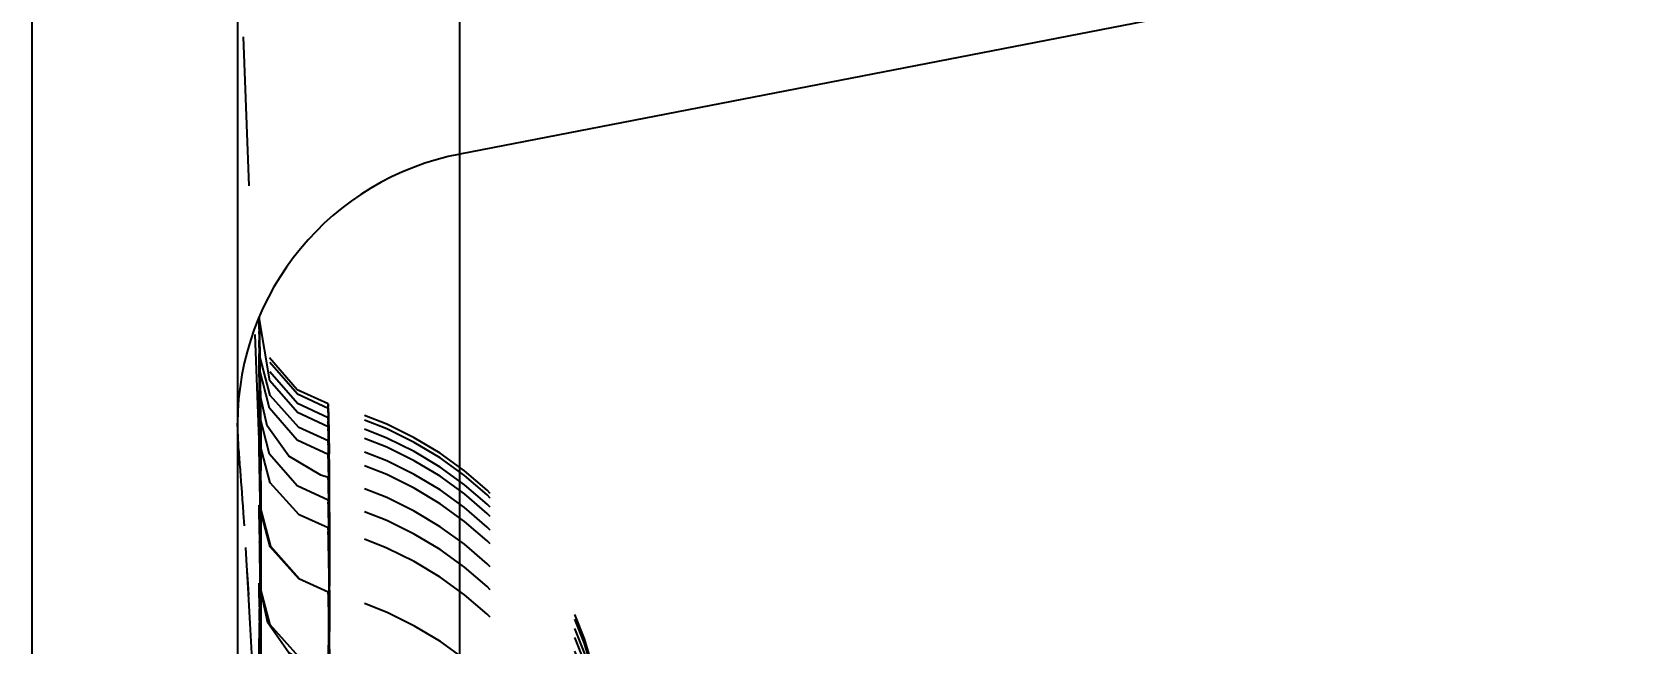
# Model space of a CAD drawing. Header units: millimetres. Extents: x 1147 to 12155, y -6137 to -4403.
# Drawn here: x 4469.75 to 4487.44, y -5127.84 to -5121.14 of the extents above; entities that cross this region are included whole.
import ezdxf

# ---------------------------------------------------------------- set-up
doc = ezdxf.new("R2010")
doc.units = ezdxf.units.MM
doc.header["$LTSCALE"] = 16.335
doc.header["$PDMODE"] = 3
doc.header["$PDSIZE"] = 0.3125
doc.linetypes.add('HIDDEN', pattern=[0.2, 0.1, -0.1])
doc.layers.get('0').update_dxf_attribs({"linetype": 'CONTINUOUS'})
doc.layers.get('Defpoints').update_dxf_attribs({"linetype": 'CONTINUOUS'})
doc.layers.add('DEFAULT_2', color=8, linetype='HIDDEN')
doc.styles.get("Standard").update_dxf_attribs({"font": 'txt', "width": 0.8})
doc.dimstyles.new('STANDARD$0', dxfattribs={"dimscale": 2, "dimtxt": 3, "dimasz": 3, "dimexe": 1.25, "dimexo": 0.625, "dimgap": 0.5, "dimtad": 0, "dimdsep": 46, "dimlunit": 6, "dimtxsty": 'Standard', "dimblk": 'CLOSEDBLANK', "dimcen": 0, "dimclrt": 2, "dimazin": 2, "dimtfac": 2, "dimtmove": 1, "dimatfit": 3, "dimfxl": 0, "dimtolj": 1, "dimtzin": 0, "dimarcsym": 0})

# ---------------------------------------------------------------- blocks, each defined once
blk = doc.blocks.new('*D690')
at = {"color": 4, "lineweight": -2}
for p, q in [((4469.746, -5145.72), (4469.746, -4954.585)), ((4479.746, -4954.71), (4509.486, -4954.71)), ((4566.578, -4954.71), (4545.486, -4954.71)), ((4576.578, -5023.709), (4576.578, -4954.585))]:
    blk.add_line(p, q, dxfattribs=at)
at = {"color": 4}
for points in [[(4479.746, -4953.043), (4479.746, -4956.377), (4469.746, -4954.71)], [(4566.578, -4953.043), (4566.578, -4956.377), (4576.578, -4954.71)]]:
    blk.add_solid(points, dxfattribs=at)
at = {"layer": 'Defpoints', "color": 0}
for p in [(4469.746, -4954.71), (4576.578, -5023.772), (4469.746, -5145.782)]:
    blk.add_point(p, dxfattribs=at)
at = {"color": 6, "insert": (4527.486, -4954.71), "char_height": 10, "attachment_point": 5}
blk.add_mtext('\\A1;106.83', dxfattribs=at)

msp = doc.modelspace()

# ---------------------------------------------------------------- linework, layer by layer
at = {"color": 7, "linetype": 'Continuous'}
for p, q in [((4474.44, -5400.96), (4474.44, -5116.583)), ((4496.33, -5118.23), (4474.44, -5122.472)), ((4471.999, -5119.544), (4471.999, -5397.999))]:
    msp.add_line(p, q, dxfattribs=at)
msp.add_arc((4475.009, -5125.428), 3.01, 100.8902, 179.9363, dxfattribs=at)
at = {"layer": 'DEFAULT_2', "color": 8, "linetype": 'HIDDEN'}
for p, q in [((4472.256, -5126.084), (4471.999, -5119.544)), ((4472.352, -5124.959), (4472.235, -5124.266)), ((4472.239, -5124.427), (4472.235, -5124.266)), ((4472.235, -5124.266), (4472.236, -5124.319)), ((4472.236, -5124.319), (4472.244, -5124.725)), ((4472.239, -5124.468), (4472.236, -5124.319)), ((4472.238, -5124.486), (4472.236, -5124.413)), ((4472.24, -5124.676), (4472.236, -5124.517)), ((4472.237, -5124.736), (4472.236, -5124.664)), ((4472.247, -5125.31), (4472.237, -5124.736)), ((4472.245, -5124.744), (4472.243, -5124.666)), ((4472.239, -5125.028), (4472.236, -5124.818)), ((4472.235, -5125.066), (4472.238, -5125.14)), ((4472.237, -5125.139), (4472.235, -5125.066)), ((4472.246, -5125.713), (4472.237, -5125.139)), ((4472.248, -5125.064), (4472.247, -5124.994)), ((4472.247, -5125.061), (4472.249, -5125.186)), ((4472.249, -5125.116), (4472.248, -5125.064)), ((4472.251, -5125.253), (4472.249, -5125.116)), ((4472.236, -5125.32), (4472.243, -5125.605)), ((4472.237, -5125.369), (4472.236, -5125.32)), ((4472.248, -5125.319), (4472.249, -5125.358)), ((4472.249, -5125.186), (4472.25, -5125.228)), ((4472.25, -5125.228), (4472.25, -5125.271)), ((4472.25, -5125.271), (4472.251, -5125.316)), ((4472.251, -5125.316), (4472.251, -5125.364)), ((4472.994, -5125.213), (4472.995, -5125.248)), ((4472.009, -5125.66), (4471.999, -5125.424)), ((4472.24, -5125.528), (4472.237, -5125.369)), ((4472.249, -5125.358), (4472.249, -5125.401)), ((4472.249, -5125.401), (4472.25, -5125.441)), ((4472.25, -5125.441), (4472.251, -5125.573)), ((4472.251, -5125.364), (4472.252, -5125.408)), ((4472.252, -5125.408), (4472.253, -5125.539)), ((4472.994, -5125.364), (4472.995, -5125.4)), ((4472.235, -5125.619), (4472.238, -5125.692)), ((4472.236, -5125.693), (4472.235, -5125.619)), ((4472.246, -5126.273), (4472.236, -5125.693)), ((4472.251, -5125.573), (4472.253, -5125.716)), ((4472.253, -5125.539), (4472.253, -5125.593)), ((4472.253, -5125.593), (4472.254, -5125.711)), ((4472.254, -5125.597), (4472.255, -5125.69)), ((4472.255, -5125.69), (4472.255, -5125.765)), ((4472.994, -5125.616), (4472.995, -5125.65)), ((4472.248, -5125.715), (4472.249, -5125.759)), ((4472.255, -5125.83), (4472.255, -5125.748)), ((4473.004, -5125.722), (4473.004, -5125.759)), ((4472.252, -5125.975), (4472.252, -5126.032)), ((4472.252, -5126.032), (4472.253, -5126.093)), ((4472.256, -5126.103), (4472.256, -5126.039)), ((4472.256, -5126.168), (4472.256, -5126.049)), ((4472.994, -5126.018), (4472.995, -5126.078)), ((4472.048, -5126.181), (4472.042, -5126.097)), ((4472.054, -5126.265), (4472.048, -5126.181)), ((4472.253, -5126.093), (4472.254, -5126.198)), ((4472.255, -5126.151), (4472.254, -5126.059)), ((4472.254, -5126.198), (4472.254, -5126.306)), ((4472.255, -5126.059), (4472.255, -5126.108)), ((4472.255, -5126.108), (4472.256, -5126.255)), ((4472.255, -5126.256), (4472.255, -5126.151)), ((4472.256, -5126.056), (4472.256, -5126.109)), ((4472.256, -5126.083), (4472.256, -5126.156)), ((4472.256, -5189.327), (4472.256, -5126.103)), ((4472.256, -5126.185), (4472.256, -5126.103)), ((4472.256, -5126.109), (4472.256, -5126.188)), ((4472.256, -5126.146), (4472.256, -5126.243)), ((4472.256, -5126.156), (4472.256, -5126.252)), ((4472.256, -5126.252), (4472.256, -5126.168)), ((4472.256, -5126.269), (4472.256, -5126.185)), ((4472.256, -5126.188), (4472.256, -5126.252)), ((4472.995, -5126.078), (4472.999, -5126.254)), ((4473.004, -5126.223), (4473.005, -5126.261)), ((4472.059, -5126.335), (4472.054, -5126.265)), ((4472.064, -5126.411), (4472.059, -5126.335)), ((4472.235, -5126.323), (4472.238, -5126.398)), ((4472.236, -5126.395), (4472.235, -5126.323)), ((4472.242, -5126.726), (4472.236, -5126.395)), ((4472.248, -5126.526), (4472.244, -5126.32)), ((4472.249, -5126.457), (4472.246, -5126.273)), ((4472.249, -5126.27), (4472.25, -5126.339)), ((4472.25, -5126.339), (4472.25, -5126.374)), ((4472.254, -5126.306), (4472.255, -5126.351)), ((4472.255, -5126.255), (4472.256, -5126.304)), ((4472.256, -5126.308), (4472.255, -5126.256)), ((4472.255, -5126.356), (4472.256, -5126.256)), ((4472.255, -5126.352), (4472.256, -5126.269)), ((4472.255, -5126.351), (4472.255, -5126.447)), ((4472.255, -5126.453), (4472.255, -5126.352)), ((4472.255, -5126.469), (4472.255, -5126.356)), ((4472.256, -5126.387), (4472.255, -5126.536)), ((4472.255, -5126.506), (4472.256, -5126.4)), ((4472.256, -5126.243), (4472.256, -5126.387)), ((4472.256, -5126.305), (4472.256, -5126.245)), ((4472.256, -5126.252), (4472.256, -5126.346)), ((4472.256, -5126.337), (4472.256, -5126.252)), ((4472.256, -5126.255), (4472.256, -5126.307)), ((4472.256, -5126.267), (4472.256, -5126.355)), ((4472.256, -5126.447), (4472.256, -5126.305)), ((4472.256, -5126.307), (4472.256, -5126.399)), ((4472.256, -5126.394), (4472.256, -5126.308)), ((4472.256, -5126.4), (4472.256, -5126.337)), ((4472.256, -5126.346), (4472.256, -5126.475)), ((4472.256, -5126.355), (4472.256, -5126.428)), ((4472.256, -5126.549), (4472.256, -5126.394)), ((4472.256, -5126.399), (4472.256, -5126.492)), ((4472.074, -5126.548), (4472.064, -5126.411)), ((4472.252, -5126.53), (4472.253, -5126.618)), ((4472.254, -5126.505), (4472.254, -5126.444)), ((4472.254, -5126.573), (4472.255, -5126.453)), ((4472.254, -5126.583), (4472.255, -5126.469)), ((4472.255, -5126.572), (4472.254, -5126.505)), ((4472.255, -5126.518), (4472.254, -5126.624)), ((4472.255, -5126.43), (4472.255, -5126.518)), ((4472.255, -5126.447), (4472.255, -5126.53)), ((4472.255, -5126.555), (4472.256, -5126.447)), ((4472.256, -5126.475), (4472.255, -5126.626)), ((4472.256, -5126.525), (4472.255, -5126.599)), ((4472.255, -5126.53), (4472.256, -5126.638)), ((4472.255, -5126.536), (4472.255, -5126.589)), ((4472.255, -5126.614), (4472.255, -5126.555)), ((4472.256, -5126.559), (4472.255, -5126.685)), ((4472.255, -5126.65), (4472.255, -5126.572)), ((4472.256, -5126.428), (4472.256, -5126.525)), ((4472.256, -5126.492), (4472.256, -5126.559)), ((4472.256, -5126.536), (4472.256, -5126.654)), ((4472.256, -5126.613), (4472.256, -5126.549)), ((4472.994, -5126.571), (4472.995, -5126.61)), ((4472.252, -5126.783), (4472.251, -5126.702)), ((4472.253, -5126.618), (4472.253, -5126.682)), ((4472.253, -5126.791), (4472.254, -5126.678)), ((4472.253, -5126.682), (4472.254, -5126.725)), ((4472.254, -5126.707), (4472.253, -5126.866)), ((4472.255, -5126.589), (4472.254, -5126.707)), ((4472.255, -5126.697), (4472.254, -5126.819)), ((4472.254, -5126.725), (4472.254, -5126.821)), ((4472.255, -5126.699), (4472.255, -5126.614)), ((4472.255, -5126.626), (4472.255, -5126.697)), ((4472.255, -5126.701), (4472.255, -5126.65)), ((4472.256, -5126.654), (4472.255, -5126.799)), ((4472.255, -5126.812), (4472.256, -5126.684)), ((4472.255, -5126.685), (4472.255, -5126.768)), ((4472.256, -5126.791), (4472.255, -5126.701)), ((4472.256, -5126.684), (4472.256, -5126.613)), ((4472.256, -5126.638), (4472.256, -5126.699)), ((4472.256, -5126.699), (4472.256, -5126.777)), ((4472.256, -5126.791), (4472.256, -5126.714)), ((4472.102, -5126.987), (4472.089, -5126.788)), ((4472.248, -5126.914), (4472.249, -5126.979)), ((4472.252, -5126.857), (4472.251, -5126.94)), ((4472.253, -5126.826), (4472.252, -5126.783)), ((4472.253, -5126.866), (4472.252, -5126.92)), ((4472.254, -5126.819), (4472.253, -5126.882)), ((4472.253, -5126.927), (4472.253, -5126.826)), ((4472.253, -5126.882), (4472.253, -5126.988)), ((4472.254, -5127.033), (4472.253, -5126.927)), ((4472.254, -5126.821), (4472.255, -5126.961)), ((4472.255, -5126.854), (4472.254, -5126.94)), ((4472.255, -5126.768), (4472.255, -5126.854)), ((4472.255, -5126.95), (4472.255, -5126.812)), ((4472.256, -5126.777), (4472.256, -5126.831)), ((4472.256, -5126.899), (4472.256, -5126.791)), ((4472.256, -5126.831), (4472.256, -5126.956)), ((4472.256, -5126.954), (4472.256, -5126.899)), ((4472.114, -5127.186), (4472.102, -5126.987)), ((4472.247, -5127.043), (4472.246, -5126.97)), ((4472.248, -5127.135), (4472.247, -5127.043)), ((4472.249, -5126.979), (4472.25, -5127.052)), ((4472.25, -5127.06), (4472.249, -5127.144)), ((4472.251, -5126.94), (4472.25, -5127.06)), ((4472.25, -5127.052), (4472.252, -5127.184)), ((4472.253, -5127.088), (4472.251, -5127.245)), ((4472.253, -5126.988), (4472.252, -5127.088)), ((4472.254, -5126.94), (4472.253, -5127.038)), ((4472.254, -5126.97), (4472.253, -5127.088)), ((4472.254, -5127.07), (4472.253, -5127.147)), ((4472.254, -5127.072), (4472.255, -5126.95)), ((4472.255, -5126.962), (4472.254, -5127.07)), ((4472.255, -5127.201), (4472.254, -5127.033)), ((4472.255, -5127.034), (4472.256, -5126.954)), ((4472.256, -5126.956), (4472.255, -5127.052)), ((4472.255, -5127.14), (4472.255, -5127.034)), ((4472.255, -5127.052), (4472.255, -5127.153)), ((4472.256, -5126.976), (4472.256, -5127.126)), ((4472.256, -5127.082), (4472.256, -5126.993)), ((4472.256, -5127.194), (4472.256, -5127.082)), ((4472.121, -5127.311), (4472.114, -5127.186)), ((4472.236, -5127.177), (4472.238, -5127.253)), ((4472.236, -5127.249), (4472.236, -5127.177)), ((4472.239, -5127.438), (4472.236, -5127.249)), ((4472.249, -5127.528), (4472.246, -5127.223)), ((4472.246, -5127.376), (4472.248, -5127.242)), ((4472.249, -5127.144), (4472.247, -5127.249)), ((4472.249, -5127.193), (4472.248, -5127.135)), ((4472.25, -5127.311), (4472.249, -5127.193)), ((4472.251, -5127.245), (4472.25, -5127.319)), ((4472.252, -5127.184), (4472.252, -5127.258)), ((4472.253, -5127.246), (4472.252, -5127.356)), ((4472.252, -5127.379), (4472.253, -5127.268)), ((4472.253, -5127.147), (4472.253, -5127.246)), ((4472.253, -5127.16), (4472.254, -5127.216)), ((4472.253, -5127.401), (4472.254, -5127.237)), ((4472.254, -5127.237), (4472.255, -5127.14)), ((4472.256, -5127.126), (4472.255, -5127.276)), ((4472.255, -5127.153), (4472.255, -5127.232)), ((4472.255, -5127.25), (4472.256, -5127.194)), ((4472.255, -5127.27), (4472.255, -5127.201)), ((4472.255, -5127.344), (4472.255, -5127.25)), ((4472.256, -5127.358), (4472.255, -5127.27)), ((4472.255, -5127.276), (4472.255, -5127.36)), ((4472.256, -5127.118), (4472.256, -5127.21)), ((4472.256, -5127.21), (4472.256, -5127.303)), ((4472.256, -5127.297), (4472.256, -5127.217)), ((4472.994, -5127.275), (4472.994, -5127.31)), ((4472.241, -5127.515), (4472.24, -5127.46)), ((4472.241, -5127.378), (4472.242, -5127.422)), ((4472.242, -5127.422), (4472.243, -5127.46)), ((4472.243, -5127.46), (4472.244, -5127.53)), ((4472.25, -5127.319), (4472.249, -5127.379)), ((4472.251, -5127.4), (4472.25, -5127.311)), ((4472.251, -5127.443), (4472.252, -5127.379)), ((4472.252, -5127.544), (4472.251, -5127.4)), ((4472.252, -5127.473), (4472.253, -5127.401)), ((4472.253, -5127.396), (4472.253, -5127.465)), ((4472.255, -5127.36), (4472.254, -5127.474)), ((4472.254, -5127.414), (4472.255, -5127.532)), ((4472.255, -5127.55), (4472.256, -5127.452)), ((4472.256, -5127.452), (4472.256, -5127.297)), ((4472.994, -5127.31), (4473.002, -5127.707)), ((4472.242, -5127.635), (4472.24, -5127.76)), ((4472.241, -5127.57), (4472.241, -5127.515)), ((4472.242, -5127.615), (4472.241, -5127.57)), ((4472.241, -5127.712), (4472.243, -5127.599)), ((4472.243, -5127.676), (4472.242, -5127.615)), ((4472.243, -5127.599), (4472.245, -5127.47)), ((4472.245, -5127.596), (4472.243, -5127.676)), ((4472.244, -5127.53), (4472.245, -5127.562)), ((4472.253, -5127.589), (4472.252, -5127.544)), ((4472.254, -5127.569), (4472.252, -5127.696)), ((4472.253, -5127.663), (4472.253, -5127.589)), ((4472.254, -5127.474), (4472.254, -5127.569)), ((4472.254, -5127.746), (4472.255, -5127.632)), ((4472.256, -5127.485), (4472.255, -5127.549)), ((4472.255, -5127.549), (4472.255, -5127.646)), ((4472.255, -5127.632), (4472.255, -5127.55)), ((4472.256, -5127.683), (4472.256, -5127.577)), ((4472.256, -5127.693), (4472.256, -5127.584)), ((4472.238, -5127.821), (4472.236, -5127.916)), ((4472.238, -5127.849), (4472.241, -5127.712)), ((4472.24, -5127.76), (4472.238, -5127.849)), ((4472.244, -5127.783), (4472.242, -5127.861)), ((4472.245, -5127.824), (4472.243, -5127.676)), ((4472.252, -5127.696), (4472.251, -5127.832)), ((4472.254, -5127.829), (4472.253, -5127.663)), ((4472.254, -5127.822), (4472.254, -5127.746)), ((4472.255, -5127.748), (4472.254, -5127.814)), ((4472.255, -5127.646), (4472.255, -5127.748)), ((4472.255, -5127.826), (4472.256, -5127.683)), ((4472.255, -5127.835), (4472.256, -5127.693)), ((4472.255, -5127.739), (4472.256, -5127.842)), ((4473.001, -5127.784), (4472.999, -5127.876)), ((4473.001, -5127.734), (4473, -5127.836)), ((4472.246, -5127.863), (4472.245, -5127.824)), ((4472.249, -5127.834), (4472.25, -5127.895)), ((4472.255, -5127.887), (4472.254, -5127.829)), ((4472.255, -5127.969), (4472.255, -5127.826)), ((4472.255, -5127.986), (4472.255, -5127.835)), ((4472.256, -5127.842), (4472.256, -5127.899))]:
    msp.add_line(p, q, dxfattribs=at)
for points in [[(4472.994, -5125.616), (4472.673, -5125.471), (4472.357, -5125.12), (4472.236, -5124.664)], [(4472.994, -5125.213), (4472.655, -5125.057), (4472.351, -5124.708)], [(4472.994, -5125.264), (4472.656, -5125.107), (4472.352, -5124.758)], [(4472.994, -5125.767), (4472.655, -5125.609), (4472.351, -5125.26), (4472.236, -5124.818)], [(4472.994, -5125.364), (4472.656, -5125.207), (4472.352, -5124.859)], [(4472.994, -5125.465), (4472.656, -5125.308), (4472.352, -5124.959)], [(4472.994, -5126.018), (4472.912, -5125.993), (4472.561, -5125.784), (4472.323, -5125.454), (4472.235, -5125.066)], [(4472.995, -5126.269), (4472.655, -5126.111), (4472.351, -5125.762), (4472.236, -5125.32)], [(4472.994, -5126.571), (4472.674, -5126.427), (4472.357, -5126.077), (4472.235, -5125.62)], [(4472.994, -5127.275), (4472.673, -5127.13), (4472.357, -5126.78), (4472.235, -5126.323)], [(4472.678, -5127.13), (4472.363, -5126.777), (4472.244, -5126.32)], [(4472.994, -5128.129), (4472.673, -5127.985), (4472.357, -5127.634), (4472.236, -5127.177)], [(4473.003, -5128.182), (4472.903, -5128.151), (4472.563, -5127.94), (4472.332, -5127.614), (4472.246, -5127.223)]]:
    msp.add_lwpolyline(points, dxfattribs=at)
for centre, radius, start, end in [((4388.343, -5126.152), 83.913, 1.01463, 1.17806), ((4404.811, -5125.992), 67.444, 0.84798, 1.27937), ((4396.341, -5126.05), 75.914, 0.66819, 1.19394), ((4400.527, -5126.167), 71.728, 0.63178, 1.19091), ((4387.985, -5126.151), 84.271, 0.85446, 0.9695), ((4390.627, -5126.103), 81.629, 0.68323, 0.95353), ((4393.099, -5126.073), 79.156, 0.34416, 0.85376), ((4419.87, -5126.412), 52.383, 0.762, 1.3915), ((4379.306, -5126.798), 92.95, 0.67403, 1.09086), ((4389.034, -5126.124), 83.222, 0.52994, 0.6845), ((4392.834, -5126.1), 79.422, 0.00032, 0.67497), ((4380.87, -5126.628), 91.386, 0.68638, 0.82655), ((4394.031, -5126.165), 78.225, 0.30536, 0.66829), ((4472.007, -5129.112), 4.022, 0, 75.7949), ((4472.007, -5129.163), 4.022, 0, 75.7895), ((4439.844, -5126.136), 33.163, 0.8008, 1.5347), ((4394.156, -5126.246), 78.1, 0.0011, 0.63846), ((4391.484, -5126.103), 80.772, 0.04581, 0.53145), ((4472.007, -5129.263), 4.022, 0, 75.7859), ((4472.007, -5129.364), 4.022, 0, 75.7831), ((4436.496, -5126.328), 36.51, 0.7872, 1.4572), ((4392.256, -5131.946), 80, 0.0009, 4.50665), ((4392.296, -5131.944), 79.96, 4.19365, 4.50751), ((4424.442, -5126.891), 47.81, 0.7442, 1.437), ((4372.893, -5127.353), 99.363, 0.66338, 1.05278), ((4405.599, -5126.887), 66.656, 0.46382, 1.10227), ((4386.887, -5126.559), 85.369, 0.33557, 0.68835), ((4389.954, -5126.148), 82.302, 0.00143, 0.38626), ((4472.007, -5129.514), 4.022, 0, 75.7889), ((4432.261, -5126.652), 40.746, 0.853, 1.4095), ((4414.227, -5126.556), 58.783, 0.02145, 0.86158), ((4378.204, -5127.081), 94.052, 0.64952, 0.83352), ((4398.801, -5126.757), 73.455, 0.60973, 0.77811), ((4386.881, -5126.717), 85.375, 0.00211, 0.67988), ((4395.619, -5126.395), 76.637, 0.25137, 0.50793), ((4395.718, -5126.535), 76.538, 0.21, 0.52177), ((4390.181, -5126.25), 82.074, 0.13606, 0.37682), ((4391.255, -5126.081), 81.001, 359.99852, 0.22337), ((4394.118, -5126.165), 78.138, 0.0851, 0.24563), ((4472.007, -5129.665), 4.022, 0, 75.7887), ((4412.423, -5126.707), 60.587, 0.01795, 0.83262), ((4415.316, -5126.572), 57.694, 359.98836, 0.8081), ((4383.513, -5127.02), 88.743, 0.49172, 0.64918), ((4388.746, -5126.353), 83.51, 0.05929, 0.27877), ((4472.007, -5129.917), 4.022, 0, 75.7909), ((4411.676, -5126.983), 61.334, 0.10696, 0.87578), ((4417.495, -5126.73), 55.515, 359.9438, 0.8333), ((4391.816, -5126.084), 80.44, 357.70858, 0), ((4385.158, -5127.221), 87.097, 0.00237, 0.66983), ((4393.976, -5126.099), 78.28, 359.88512, 359.99956), ((4437.467, -5127.307), 34.783, 1.0894, 1.4974), ((4400.869, -5127.277), 71.386, 0.59961, 0.72458), ((4385.613, -5127.002), 86.643, 0.36924, 0.49142), ((4396.846, -5126.977), 75.41, 0.00035, 0.4781), ((4390.676, -5126.082), 81.58, 359.75567, 359.88032), ((4394.961, -5126.539), 77.295, 0.00171, 0.17394), ((4472.007, -5130.168), 4.022, 0, 75.7801), ((4421.3, -5127.248), 51.709, 0.7873, 1.102), ((4418.369, -5127.028), 54.641, 359.9413, 0.8049), ((4405.827, -5127.543), 66.429, 0.16427, 0.87754), ((4379.05, -5127.641), 93.206, 0.57729, 0.72755), ((4390.007, -5126.086), 82.249, 359.52181, 359.6611), ((4390.85, -5126.082), 81.406, 359.51313, 359.64781), ((4391.565, -5126.16), 80.691, 359.6318, 359.75371), ((4472.007, -5130.47), 4.022, 0, 75.7918), ((4398.443, -5126.598), 74.567, 359.12653, 0.0487), ((4411.065, -5127.395), 61.944, 0.43677, 0.79295), ((4352.221, -5128.715), 120.037, 0.83261, 0.94937), ((4415.978, -5127.746), 56.276, 0.8469, 1.12), ((4392.278, -5126.091), 79.978, 359.45115, 359.61855), ((4392.377, -5126.231), 79.879, 359.52891, 359.66424), ((4389.185, -5126.356), 83.071, 359.71506, 359.83257), ((4420.504, -5127.806), 52.504, 0.866, 1.3057), ((4399.27, -5126.601), 73.74, 359.08048, 0.01311), ((4397.577, -5126.746), 75.433, 359.13252, 0.04364), ((4420.372, -5127.485), 52.638, 359.8891, 0.8272), ((4389.514, -5126.083), 82.742, 359.197, 359.52218), ((4389.943, -5126.075), 82.313, 359.18906, 359.51334), ((4390.566, -5126.141), 81.69, 359.22652, 359.4532), ((4391.823, -5126.162), 80.433, 359.25574, 359.55244), ((4390.758, -5126.218), 81.498, 359.31265, 359.5289), ((4390.149, -5126.361), 82.107, 359.57488, 359.71515), ((4395.537, -5126.54), 76.718, 359.68523, 359.80672), ((4387.802, -5126.99), 84.454, 359.99797, 0.13506), ((4400.049, -5126.751), 72.961, 359.03126, 359.97396), ((4402.796, -5127.464), 70.214, 0.05061, 0.44128), ((4399.044, -5127.039), 73.966, 359.84238, 0.1319), ((4391.279, -5126.264), 80.977, 359.28584, 359.41682), ((4392.213, -5126.389), 80.043, 359.36987, 359.53531), ((4389.388, -5126.55), 82.868, 359.50377, 359.6389), ((4398.038, -5127.3), 74.218, 0.14069, 0.26193), ((4407.1, -5128.005), 65.91, 0.15416, 0.86253), ((4405.183, -5127.054), 67.827, 359.82935, 359.97444), ((4445.796, -5127.968), 26.452, 1.2798, 1.5494), ((4391.276, -5126.095), 80.979, 358.96085, 359.18954), ((4391.616, -5126.156), 80.64, 358.949, 359.22708), ((4390.604, -5126.217), 81.652, 359.06114, 359.31315), ((4393.287, -5126.181), 78.968, 359.06499, 359.25569), ((4393.036, -5126.286), 79.219, 359.05247, 359.2863), ((4392.885, -5126.397), 79.371, 359.17333, 359.37003), ((4401.316, -5127.96), 70.939, 0.44126, 0.56741), ((4392.917, -5126.765), 79.338, 359.54458, 359.66276), ((4383.114, -5127.854), 89.142, 359.9995, 0.4101), ((4399.958, -5127.035), 73.053, 359.01953, 359.82679), ((4472.007, -5131.174), 4.022, 0, 75.6901), ((4396.338, -5127.034), 76.672, 359.19725, 359.84464), ((4390.507, -5126.056), 81.75, 358.74789, 359.04514), ((4391.764, -5126.116), 80.492, 358.96828, 359.1034), ((4393.103, -5126.767), 79.153, 359.03036, 359.49524), ((4392.33, -5126.581), 79.926, 359.09158, 359.38177), ((4391.981, -5126.373), 80.275, 359.15, 359.28173), ((4391.387, -5126.507), 80.869, 359.25922, 359.39854), ((4388.208, -5126.993), 84.048, 359.62383, 359.76049), ((4397.017, -5127.301), 75.239, 359.85957, 359.99817), ((4398.085, -5127.576), 74.171, 359.99918, 0.17247), ((4386.481, -5127.58), 85.775, 359.99789, 0.14862), ((4395.882, -5127.477), 77.128, 359.64125, 0.05563), ((4393.986, -5126.144), 78.27, 358.73954, 358.96109), ((4390.236, -5126.347), 82.02, 358.77667, 359.14975), ((4393.946, -5126.156), 78.309, 358.7816, 358.96861), ((4392.472, -5126.248), 79.783, 358.81202, 359.06161), ((4391.475, -5126.739), 80.781, 359.00603, 359.47952), ((4394.158, -5126.415), 78.098, 358.99668, 359.17338), ((4391.203, -5126.505), 81.053, 359.06018, 359.25939), ((4418.016, -5128.562), 54.238, 0.9398, 1.0566), ((4375.781, -5128.652), 96.475, 0.00469, 0.66741), ((4389.062, -5126.998), 83.194, 359.51033, 359.62383), ((4399.569, -5127.972), 72.687, 0.18373, 0.34721), ((4401.501, -5127.49), 71.509, 358.95969, 359.92206), ((4392.445, -5126.274), 79.811, 358.86938, 358.99332), ((4393.31, -5127.286), 78.946, 359.01035, 359.61661), ((4410.969, -5128.677), 61.286, 0.78767, 0.93937), ((4391.767, -5127.024), 80.488, 359.13529, 359.51254), ((4404.797, -5128.738), 68.213, 0.1752, 0.86587), ((4422.03, -5128.213), 50.98, 359.6437, 0.5668), ((4392.189, -5126.521), 80.067, 358.86646, 359.06042), ((4390.662, -5127.24), 81.593, 359.01724, 359.5915), ((4391.889, -5126.941), 80.367, 359.14107, 359.36473), ((4405.333, -5126.714), 67.676, 358.35513, 359.04994), ((4396.081, -5128.062), 76.929, 359.93486, 0.17463)]:
    msp.add_arc(centre, radius, start, end, dxfattribs=at)
for points, knots in [([(4472.236, -5124.319), (4472.234, -5124.347), (4472.241, -5124.458), (4472.242, -5124.703), (4472.25, -5125.099), (4472.253, -5125.413), (4472.254, -5125.593)], [0, 0, 0, 0, 0.067056, 0.261222, 0.575481, 1, 1, 1, 1]), ([(4472.236, -5124.413), (4472.234, -5124.416), (4472.239, -5124.43), (4472.235, -5124.46), (4472.239, -5124.513), (4472.239, -5124.621), (4472.244, -5124.807), (4472.246, -5124.968), (4472.247, -5125.061)], [0, 0, 0, 0, 0.016072, 0.063891, 0.143461, 0.254519, 0.568407, 1, 1, 1, 1]), ([(4472.236, -5124.517), (4472.233, -5124.525), (4472.241, -5124.558), (4472.235, -5124.626), (4472.242, -5124.743), (4472.243, -5124.903), (4472.247, -5125.107), (4472.251, -5125.46), (4472.254, -5125.745), (4472.255, -5125.947)], [0, 0, 0, 0, 0.016644, 0.065951, 0.147284, 0.25988, 0.40295, 0.575186, 1, 1, 1, 1]), ([(4472.236, -5124.664), (4472.238, -5124.661), (4472.233, -5124.69), (4472.239, -5124.706), (4472.237, -5124.767), (4472.24, -5124.836), (4472.242, -5124.93), (4472.245, -5125.092), (4472.247, -5125.225), (4472.248, -5125.319)], [0, 0, 0, 0, 0.015664, 0.063193, 0.142583, 0.253581, 0.395524, 0.567709, 1, 1, 1, 1]), ([(4472.236, -5124.818), (4472.237, -5124.818), (4472.234, -5124.827), (4472.238, -5124.836), (4472.236, -5124.858), (4472.238, -5124.901), (4472.239, -5124.977), (4472.242, -5125.09), (4472.245, -5125.235), (4472.249, -5125.488), (4472.251, -5125.692), (4472.253, -5125.838)], [0, 0, 0, 0, 0.004051, 0.016207, 0.036421, 0.064639, 0.144881, 0.256518, 0.399038, 0.571341, 1, 1, 1, 1]), ([(4472.965, -5129.112), (4472.984, -5128.616), (4473.001, -5127.894), (4473.01, -5126.976), (4473.01, -5126.393), (4473.008, -5125.97), (4473.004, -5125.69), (4473.001, -5125.527), (4472.998, -5125.398), (4472.998, -5125.303), (4472.992, -5125.246), (4472.996, -5125.22), (4472.994, -5125.213)], [0, 0, 0, 0, 0.382284, 0.555168, 0.706608, 0.830294, 0.880522, 0.922491, 0.955811, 0.980095, 0.994954, 1, 1, 1, 1]), ([(4472.966, -5129.163), (4472.975, -5128.909), (4472.99, -5128.413), (4473.004, -5127.691), (4473.01, -5127.026), (4473.01, -5126.519), (4473.008, -5126.162), (4473.006, -5125.936), (4473.004, -5125.74), (4473.001, -5125.577), (4472.999, -5125.448), (4472.996, -5125.361), (4472.996, -5125.311), (4472.993, -5125.285), (4472.997, -5125.274), (4472.992, -5125.264), (4472.994, -5125.264)], [0, 0, 0, 0, 0.194925, 0.382304, 0.555192, 0.706635, 0.772221, 0.83032, 0.880546, 0.922511, 0.955827, 0.980107, 0.988736, 0.994961, 0.998731, 1, 1, 1, 1]), ([(4472.994, -5125.264), (4472.997, -5125.264), (4472.991, -5125.28), (4472.997, -5125.296), (4472.995, -5125.337), (4472.998, -5125.386), (4472.999, -5125.452), (4473.001, -5125.565), (4473.003, -5125.657), (4473.004, -5125.722)], [0, 0, 0, 0, 0.01653, 0.065602, 0.146438, 0.258266, 0.400309, 0.571795, 1, 1, 1, 1]), ([(4472.963, -5129.263), (4472.973, -5129.01), (4472.988, -5128.513), (4473.003, -5127.792), (4473.009, -5127.127), (4473.011, -5126.62), (4473.009, -5126.263), (4473.007, -5126.036), (4473.004, -5125.841), (4473.002, -5125.678), (4472.999, -5125.549), (4472.998, -5125.462), (4472.995, -5125.412), (4472.996, -5125.386), (4472.993, -5125.374), (4472.996, -5125.365), (4472.994, -5125.364)], [0, 0, 0, 0, 0.194877, 0.38222, 0.555088, 0.706528, 0.77212, 0.830229, 0.880469, 0.92245, 0.955783, 0.980079, 0.988717, 0.994948, 0.998726, 1, 1, 1, 1]), ([(4472.967, -5129.364), (4472.976, -5129.11), (4472.991, -5128.614), (4473.004, -5127.892), (4473.01, -5127.227), (4473.01, -5126.72), (4473.008, -5126.363), (4473.006, -5126.137), (4473.004, -5125.941), (4473.001, -5125.778), (4472.999, -5125.649), (4472.996, -5125.562), (4472.996, -5125.513), (4472.993, -5125.486), (4472.997, -5125.476), (4472.993, -5125.465), (4472.994, -5125.465)], [0, 0, 0, 0, 0.194934, 0.38232, 0.555214, 0.706659, 0.772244, 0.830343, 0.880567, 0.922529, 0.955842, 0.980117, 0.988744, 0.994966, 0.998734, 1, 1, 1, 1]), ([(4472.994, -5125.465), (4472.997, -5125.465), (4472.992, -5125.481), (4472.998, -5125.498), (4472.996, -5125.538), (4472.998, -5125.587), (4472.999, -5125.653), (4473.002, -5125.766), (4473.003, -5125.857), (4473.004, -5125.923)], [0, 0, 0, 0, 0.016553, 0.065639, 0.146483, 0.258312, 0.400351, 0.571828, 1, 1, 1, 1]), ([(4472.962, -5129.514), (4472.972, -5129.261), (4472.988, -5128.764), (4473.002, -5128.041), (4473.009, -5127.376), (4473.011, -5126.869), (4473.009, -5126.512), (4473.007, -5126.286), (4473.004, -5126.091), (4473.002, -5125.928), (4472.999, -5125.799), (4472.998, -5125.713), (4472.995, -5125.663), (4472.996, -5125.637), (4472.992, -5125.626), (4472.996, -5125.616), (4472.994, -5125.616)], [0, 0, 0, 0, 0.195224, 0.382748, 0.555663, 0.707046, 0.772578, 0.830613, 0.880769, 0.922666, 0.955919, 0.980148, 0.988759, 0.994969, 0.998732, 1, 1, 1, 1]), ([(4472.968, -5129.665), (4472.978, -5129.412), (4472.992, -5128.915), (4473.005, -5128.194), (4473.01, -5127.529), (4473.01, -5127.022), (4473.008, -5126.664), (4473.006, -5126.438), (4473.003, -5126.243), (4473.001, -5126.08), (4472.999, -5125.951), (4472.996, -5125.864), (4472.996, -5125.814), (4472.993, -5125.788), (4472.996, -5125.778), (4472.992, -5125.766), (4472.994, -5125.767)], [0, 0, 0, 0, 0.194934, 0.382323, 0.55522, 0.70667, 0.772257, 0.830357, 0.880582, 0.922544, 0.955855, 0.980128, 0.988753, 0.994972, 0.998738, 1, 1, 1, 1]), ([(4472.994, -5125.767), (4472.996, -5125.767), (4472.991, -5125.782), (4472.997, -5125.8), (4472.995, -5125.839), (4472.998, -5125.889), (4472.999, -5125.954), (4473.002, -5126.066), (4473.003, -5126.157), (4473.004, -5126.223)], [0, 0, 0, 0, 0.016599, 0.065714, 0.146572, 0.258401, 0.40043, 0.571887, 1, 1, 1, 1]), ([(4472.961, -5129.917), (4472.971, -5129.663), (4472.987, -5129.165), (4473.002, -5128.442), (4473.009, -5127.776), (4473.011, -5127.269), (4473.009, -5126.912), (4473.007, -5126.687), (4473.005, -5126.492), (4473.002, -5126.33), (4472.999, -5126.201), (4472.997, -5126.115), (4472.995, -5126.065), (4472.996, -5126.04), (4472.992, -5126.027), (4472.995, -5126.019), (4472.994, -5126.018)], [0, 0, 0, 0, 0.195552, 0.383278, 0.55627, 0.707608, 0.773072, 0.831018, 0.881073, 0.922867, 0.956029, 0.980187, 0.988772, 0.994968, 0.998726, 1, 1, 1, 1]), ([(4472.244, -5126.32), (4472.24, -5126.318), (4472.246, -5126.338), (4472.243, -5126.351), (4472.245, -5126.39), (4472.245, -5126.449), (4472.247, -5126.543), (4472.248, -5126.662), (4472.251, -5126.871), (4472.252, -5127.039), (4472.253, -5127.16)], [0, 0, 0, 0, 0.015972, 0.036097, 0.064271, 0.144441, 0.255841, 0.397829, 0.569761, 1, 1, 1, 1]), ([(4472.969, -5130.168), (4472.978, -5129.915), (4472.992, -5129.418), (4473.005, -5128.697), (4473.01, -5128.031), (4473.01, -5127.525), (4473.008, -5127.167), (4473.006, -5126.941), (4473.004, -5126.746), (4473.001, -5126.582), (4472.999, -5126.454), (4472.996, -5126.366), (4472.996, -5126.317), (4472.994, -5126.29), (4472.997, -5126.28), (4472.993, -5126.269), (4472.995, -5126.269)], [0, 0, 0, 0, 0.194943, 0.38234, 0.555242, 0.706694, 0.77228, 0.830379, 0.880601, 0.92256, 0.955868, 0.980137, 0.988759, 0.994977, 0.99874, 1, 1, 1, 1]), ([(4472.995, -5126.269), (4472.997, -5126.27), (4472.992, -5126.285), (4472.998, -5126.303), (4472.996, -5126.342), (4472.999, -5126.391), (4473, -5126.456), (4473.002, -5126.569), (4473.004, -5126.66), (4473.005, -5126.725)], [0, 0, 0, 0, 0.01662, 0.065748, 0.146613, 0.258443, 0.400468, 0.571916, 1, 1, 1, 1]), ([(4472.96, -5130.47), (4472.97, -5130.216), (4472.986, -5129.719), (4473.001, -5128.997), (4473.009, -5128.332), (4473.011, -5127.825), (4473.009, -5127.467), (4473.007, -5127.242), (4473.005, -5127.047), (4473.002, -5126.884), (4472.999, -5126.755), (4472.998, -5126.668), (4472.995, -5126.618), (4472.996, -5126.592), (4472.992, -5126.581), (4472.995, -5126.571), (4472.994, -5126.571)], [0, 0, 0, 0, 0.195196, 0.382705, 0.555612, 0.706994, 0.772527, 0.830565, 0.880725, 0.922627, 0.955888, 0.980125, 0.988741, 0.994957, 0.998726, 1, 1, 1, 1]), ([(4472.246, -5127.223), (4472.25, -5127.22), (4472.245, -5127.244), (4472.248, -5127.258), (4472.247, -5127.301), (4472.25, -5127.367), (4472.25, -5127.472), (4472.252, -5127.604), (4472.254, -5127.835), (4472.255, -5128.022), (4472.256, -5128.156)], [0, 0, 0, 0, 0.016043, 0.036166, 0.064286, 0.144302, 0.255662, 0.397923, 0.570259, 1, 1, 1, 1]), ([(4472.958, -5131.174), (4472.968, -5130.92), (4472.985, -5130.423), (4473, -5129.701), (4473.008, -5129.036), (4473.011, -5128.529), (4473.01, -5128.172), (4473.009, -5127.946), (4473.007, -5127.751), (4473.006, -5127.588), (4473.004, -5127.46), (4473.002, -5127.373), (4473.002, -5127.324), (4473, -5127.297), (4473.003, -5127.288), (4472.999, -5127.276), (4473.001, -5127.276)], [0, 0, 0, 0, 0.19531, 0.382894, 0.555843, 0.707232, 0.772756, 0.830776, 0.880912, 0.922783, 0.956008, 0.980207, 0.988802, 0.994998, 0.998747, 1, 1, 1, 1]), ([(4472.959, -5131.174), (4472.969, -5130.92), (4472.985, -5130.423), (4473.001, -5129.701), (4473.009, -5129.035), (4473.011, -5128.529), (4473.009, -5128.171), (4473.007, -5127.946), (4473.005, -5127.75), (4473.002, -5127.587), (4472.999, -5127.459), (4472.998, -5127.372), (4472.995, -5127.322), (4472.996, -5127.296), (4472.992, -5127.285), (4472.995, -5127.275), (4472.994, -5127.275)], [0, 0, 0, 0, 0.195203, 0.382708, 0.555608, 0.706984, 0.772516, 0.830553, 0.880714, 0.922618, 0.955881, 0.980121, 0.988737, 0.994955, 0.998725, 1, 1, 1, 1]), ([(4473.001, -5127.276), (4473.003, -5127.278), (4472.999, -5127.289), (4473.003, -5127.309), (4473.002, -5127.345), (4473.005, -5127.417), (4473.006, -5127.54), (4473.008, -5127.647), (4473.008, -5127.709)], [0, 0, 0, 0, 0.016739, 0.065923, 0.146796, 0.258601, 0.571976, 1, 1, 1, 1])]:
    msp.add_open_spline(points, degree=3, knots=knots, dxfattribs=at)

# ---------------------------------------------------------------- dimensions: what is measured, and where the dimension line sits
dim = msp.add_linear_dim(base=(4469.746, -4954.71), p1=(4576.578, -5023.772), p2=(4469.746, -5145.782), dimstyle='STANDARD$0', override={"dimscale": 1, "dimtxt": 10, "dimasz": 10, "dimexe": 0.125, "dimexo": 0.0625, "dimgap": 0, "dimzin": 0, "dimlunit": 2, "dimclrd": 4, "dimclre": 4, "dimclrt": 6, "dimazin": 0, "dimtfac": 1, "dimtofl": 0, "dimtmove": 0})
dim.commit()
dim.dimension.update_dxf_attribs({"geometry": '*D690', "text_midpoint": (4527.486, -4954.71), "dimtype": 160})

doc.saveas('drawing.dxf')
